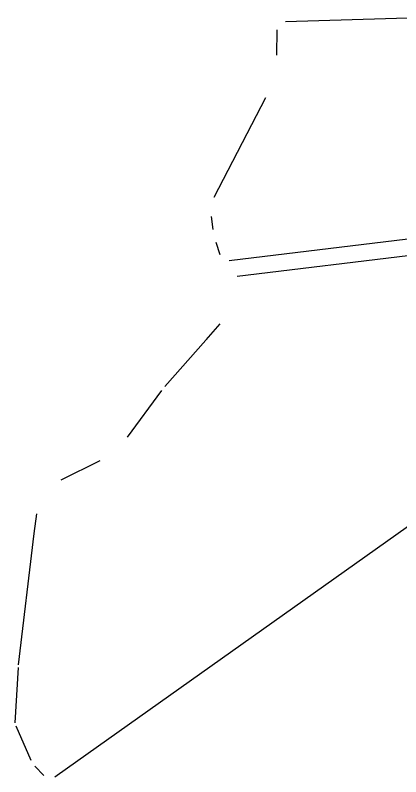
# Model space of a CAD drawing. Extents: x 550761 to 551995, y 1837066 to 1841088.
# Drawn here: x 551127 to 551483, y 1837066 to 1837770 of the extents above; entities that cross this region are included whole.
import ezdxf

# ---------------------------------------------------------------- set-up
doc = ezdxf.new("R2010")
doc.units = 0
doc.layers.add('Level 30', color=7, linetype='Continuous')

msp = doc.modelspace()

# ---------------------------------------------------------------- linework, layer by layer
at = {"layer": 'Level 30'}
for p, q in [((551368.62, 1837733.4), (551369.17, 1837756.6)), ((551310.9, 1837601.93), (551358.56, 1837694.05)), ((551307.87, 1837584.06), (551309.58, 1837572.09)), ((551324.53, 1837543.46), (551531.24, 1837568.56)), ((551312.32, 1837560.29), (551315.95, 1837548.96)), ((551332.09, 1837528.76), (551593.02, 1837560.45)), ((551303.26, 1837470), (551316.29, 1837484.95)), ((551265.24, 1837426.95), (551302.96, 1837469.67)), ((551230.49, 1837379.89), (551262.27, 1837423.27)), ((551163.56, 1837065.92), (551650.99, 1837412.13)), ((551169.42, 1837340.68), (551205.22, 1837358.57)), ((551126.78, 1837115.81), (551129.75, 1837167.11)), ((551127.25, 1837113.18), (551141.1, 1837081.39)), ((551144.84, 1837075.73), (551153.11, 1837066.95))]:
    msp.add_line(p, q, dxfattribs=at)
for points in [[(551376.92, 1837764.41), (551500.16, 1837768.26), (551563.87, 1837770.25)], [(551129.96, 1837169.58), (551144.23, 1837290.91), (551146.71, 1837309.01)]]:
    msp.add_lwpolyline(points, dxfattribs=at)

doc.saveas('drawing.dxf')
